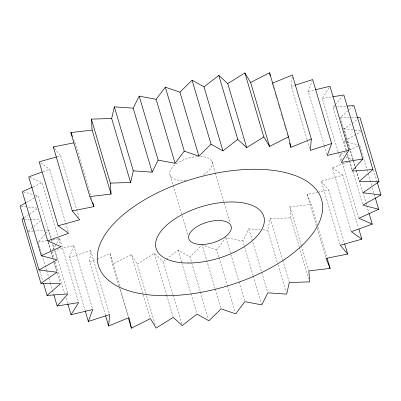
<?xml version="1.0" encoding="UTF-8"?>
<svg xmlns="http://www.w3.org/2000/svg" width="401" height="401" viewBox="0 0 401 401"><rect width="100%" height="100%" fill="white"/><g stroke="black" fill="none" stroke-linecap="round" stroke-linejoin="round"><path stroke-width="0.3" stroke-dasharray="2 1.5" d="M105.438 315.211L89.674 261.988L90.681 250.6L69.383 257.462L84.967 310.083M307.126 139.638L291.362 86.415L292.214 76.827M277.271 262.46L267.703 230.169L270.364 218.485L290.665 217.913L299.171 246.615M69.383 257.462L73.769 245.542L57.503 249.447M324.219 145.292L308.279 91.473L312.249 80.686M253.126 275.592L242.856 240.906L248.851 228.831L260.404 229.653M52.752 249.688L56.411 243.873M56.741 243.347L59.739 238.585L52.356 239.758M338.073 151.648L322.309 98.43L329.296 87.328M218.856 257.041L216.73 249.863L225.913 237.693L242.856 240.906M41.925 254.565L38.205 242.009L48.942 229.903L52.486 241.863M345.857 150.164L333.101 107.112L334.755 105.247M335.166 104.781L342.599 96.405M200.244 291.497L189.969 256.815L201.683 245.282M28.561 231.051L33.233 227.001M33.699 226.595L40.712 220.52M352.975 159.758L340.399 117.303L353.02 106.37M172.976 294.484L163.237 261.592L165.703 259.683M166.199 259.302L178.044 250.129L189.969 256.815M24.496 217.623L29.007 214.5M29.509 214.154L37.027 208.951M353.231 159.854L344.018 128.756L351.537 123.558M352.038 123.207L357.552 119.398M155.077 324.474L137.187 264.079L154.295 253.402L163.237 261.592M26.446 202.41L34.977 197.623M35.514 197.322L38.175 195.828L50.932 238.881M346.529 150.159L343.873 141.187L360.93 131.613M119.017 286.339L112.465 264.214L131.448 254.58L137.187 264.079M33.052 186.836L42.09 182.721L57.854 235.943M341.727 160.275L339.958 154.295L345.04 151.979M349.562 149.919L358.033 146.064M89.674 261.988L96.476 259.206M97.042 258.971L110.069 253.638L119.633 285.928M43.273 171.593L49.669 169.267L68.265 232.054M351.156 231.136L332.379 167.748L348.654 161.829M291.362 86.415L294.324 85.463M57.132 156.796L60.726 155.794L76.491 209.011M340.093 244.61L321.321 181.222L342.885 175.192L358.469 227.813M308.279 91.473L314.905 89.884M316.439 226.079L307.051 194.385L317.286 192.35M317.888 192.234L328.725 190.079L344.489 243.302M322.309 98.43L332.153 96.867M38.205 242.009L46.822 240.64M290.665 217.913L289.928 206.906L311.176 204.44L317.196 224.771M333.101 107.112L346.594 106.11M28.09 231.457L32.997 231.091M33.614 231.046L43.423 230.314M45.879 230.134L48.942 229.903M340.399 117.303L350.845 117.493M351.456 117.503L356.374 117.593M24.446 219.397L29.363 219.487M29.975 219.497L40.421 219.688M262.84 229.823L267.703 230.169M344.018 128.756L354.559 130.079M355.176 130.16L360.138 130.781M21.288 206.159L36.787 208.104M343.873 141.187L346.805 141.949M347.396 142.099L359.727 145.292M23.494 192.029L32.892 194.46M35.243 195.066L38.175 195.828M216.73 249.863L202.114 244.851L215.046 288.504M339.958 154.295L343.852 155.999M346.073 156.971L352.75 159.894M29.854 177.362L42.09 182.721M332.379 167.748L342.885 175.192M40.666 162.886L49.669 169.267M321.321 181.222L328.725 190.079M54.491 148.335L60.726 155.794M307.051 194.385L311.176 204.44M73.624 139.282L74.997 142.631L90.586 195.257M373.511 169.884L376.875 181.247M359.903 145.889L366.815 169.212M366.99 169.808L367.877 172.796M368.053 173.397L371.597 185.357M372.303 187.748L374.96 196.716M353.406 160.45L355.176 166.43M355.356 167.027L362.795 192.144M362.87 192.43L365.877 202.595M366.058 203.192L366.589 204.986M366.765 205.583L368.89 212.761M353.151 160.36L354.925 166.34M355.101 166.936L355.988 169.924M356.163 170.525L359.176 180.691M347.592 153.748L349.537 160.325M349.717 160.921L352.193 169.292M352.905 171.688L362.644 204.575M346.033 150.766L346.564 152.555M347.271 154.951L348.865 160.33M349.045 160.931L351.702 169.899M342.439 162.666L358.735 217.683M338.249 152.25L340.905 161.217M324.399 145.889L326.88 154.265M307.306 140.235L309.788 148.606M317.908 227.161L326.76 257.061M317.146 228.47L325.828 257.768M271.978 83.378L273.748 89.358M274.991 93.543L276.76 99.523M277.998 103.709L279.773 109.689M281.011 113.874L282.785 119.854M284.023 124.039L285.793 130.019M287.036 134.21L288.274 138.395M289.928 206.906L301.261 245.176M301.437 245.778L308.7 270.294M299.346 247.211L308.735 278.906M270.364 218.485L282.59 259.748M282.765 260.344L289.141 281.873M277.978 264.85L286.129 292.359M248.851 228.831L267.627 292.219M253.307 276.189L261.452 303.697M211.949 161.613L215.136 172.38M215.317 172.976L230.194 223.207M225.913 237.693L238.846 281.347M239.021 281.943L244.69 301.081M219.031 257.637L227.182 285.146M227.357 285.743L235.327 312.65M215.222 289.101L220.891 308.239M170.099 175.402L172.931 184.971M173.107 185.568L187.989 235.798M200.42 292.098L208.39 319.006M178.044 250.129L181.588 262.089M181.763 262.69L190.801 293.186M190.976 293.783L196.821 313.517M173.157 295.081L181.658 323.782M154.295 253.402L166.515 294.66M166.696 295.256L173.072 316.785M131.448 254.58L150.225 317.963M120.521 288.915L128.846 317.026M119.197 286.936L128.049 316.835M91.293 197.648L91.824 199.442M90.681 250.6L109.458 313.988M76.671 209.613L78.972 217.387M73.769 245.542L92.546 308.925M59.739 238.585L78.516 301.973M58.561 238.334L60.511 244.911M53.373 244.856L54.436 248.445M55.143 250.836L67.719 293.291M51.107 239.477L51.814 241.873M52.526 244.264L53.94 249.046M54.12 249.643L56.777 258.615M52.26 251.347L54.21 257.923M55.448 262.109L64.661 293.206M66.075 297.988L67.669 303.372M48.2 241.838L52.807 257.387M54.401 262.765L60.245 282.499M48.125 242.344L52.731 257.893M52.907 258.49L53.614 260.881M53.794 261.477L56.807 271.647M42.105 255.161L46.531 270.114M46.706 270.71L48.656 277.286M48.837 277.883L50.25 282.67M50.431 283.266L52.376 289.843M52.556 290.444L53.619 294.028M39.784 270.921L42.792 281.086M110.069 253.638L112.465 264.214M200.299 156.525A22.065 10.662 -16.5 0 1 212.37 163.197A22.065 10.662 -16.5 0 1 202.209 175.402M186.054 180.32A22.065 10.662 -16.5 0 1 170.43 170.149A22.065 10.662 -16.5 0 1 197.462 156.575"/><path stroke-width="0.6" d="M327.116 258.259L330.128 268.424L308.88 270.891L309.617 281.898L289.316 282.469L286.66 294.154L267.803 292.815L261.808 304.89L244.866 301.677L235.683 313.848L221.071 308.835L208.921 320.8L196.996 314.113L182.189 325.577L173.247 317.381L156.139 328.063L150.4 318.564L131.418 328.198L129.022 317.622L108.626 325.973L109.638 314.584L88.335 321.447L85.147 310.685M272.545 83.147L292.374 75.027L311.326 139.012L310.319 150.4L331.617 143.538L312.665 79.553L294.915 85.273M111.684 118.531L91.383 119.102L110.335 183.087L130.636 182.515L111.684 118.531L114.34 106.846L133.197 108.185L139.192 96.11L156.134 99.323L175.087 163.307L158.144 160.094L139.192 96.11M130.636 182.515L133.297 170.831L114.34 106.846M88.335 321.447L92.721 309.527L71.037 314.73L67.849 303.968M331.617 143.538L327.231 155.458L348.915 150.255L329.963 86.27L315.507 89.739M133.297 170.831L152.149 172.169L158.144 160.094M71.037 314.73L78.691 302.57L57.158 305.988L53.794 294.63M348.915 150.255L341.261 162.415L362.795 158.991L343.842 95.012L332.765 96.766M156.134 99.323L165.317 87.152L179.929 92.165L198.886 156.149L211.031 144.185L192.079 80.2L179.929 92.165M175.087 163.307L184.27 151.137L165.317 87.152M57.158 305.988L67.899 293.888L47.047 295.437L43.503 283.482M362.795 158.991L352.058 171.097L372.91 169.543L353.953 105.563L347.211 106.064M47.047 295.437L60.601 283.697L40.942 283.337L21.99 219.352L23.995 217.969M372.91 169.543L359.351 181.287L379.01 181.648L360.058 117.663L356.985 117.603M192.079 80.2L204.004 86.887L218.811 75.423L227.753 83.619L246.705 147.598L263.813 136.921L244.861 72.937L227.753 83.619M211.031 144.185L222.956 150.871L237.763 139.408L218.811 75.423M40.942 283.337L56.982 272.244L39.002 269.983L20.05 206.004L25.915 202.711M379.01 181.648L362.97 192.741L380.95 194.996L377.231 182.44M39.002 269.983L57.127 259.813L41.273 255.708L22.321 191.723L32.486 187.097M380.95 194.996L362.825 205.172L378.679 209.277L375.316 197.914M288.535 136.786L269.552 146.42L250.6 82.436L269.582 72.802L288.535 136.786L290.931 147.362L311.326 139.012M41.273 255.708L61.042 246.705L47.699 240.861L28.742 176.876L42.11 172.014M378.679 209.277L358.91 218.279L372.258 224.124L369.07 213.357M47.699 240.861L68.621 233.252L58.115 225.808L39.163 161.824L56.536 156.966M372.258 224.124L351.331 231.733L361.837 239.176L340.274 245.206L347.677 254.064L326.003 258.369L330.128 268.424M58.115 225.808L79.679 219.778L72.275 210.921L53.323 146.936L73.794 142.871M72.275 210.921L93.949 206.615L92.711 202.43M70.872 132.576L92.12 130.109L111.072 194.094L89.824 196.56L70.872 132.576L72.476 136.485M184.27 151.137L198.886 156.149M237.763 139.408L246.705 147.598M53.323 146.936L54.1 147.869M244.861 72.937L250.6 82.436M263.813 136.921L269.552 146.42M89.824 196.56L93.949 206.615M358.825 229.011L361.837 239.176M344.665 243.898L347.677 254.064M289.692 143.177L290.931 147.362M204.004 86.887L222.956 150.871M133.197 108.185L152.149 172.169M128.405 318.033L131.418 328.198M105.618 315.808L108.626 325.973M269.582 72.802L270.249 75.739M110.335 183.087L111.072 194.094M91.383 119.102L92.12 130.109M165.964 295.722A116.345 56.225 -16.5 0 0 321.823 200.525A116.345 56.225 -16.5 0 0 142.144 201.227A116.345 56.225 -16.5 0 0 165.964 295.722M201.628 244.485A22.065 10.662 -16.5 0 0 231.187 226.43A22.065 10.662 -16.5 0 0 197.112 226.565A22.065 10.662 -16.5 0 0 201.628 244.485M188.731 263.016A56.165 27.143 -16.5 0 0 263.973 217.061A56.165 27.143 -16.5 0 0 177.227 217.397A56.165 27.143 -16.5 0 0 188.731 263.016"/></g></svg>
